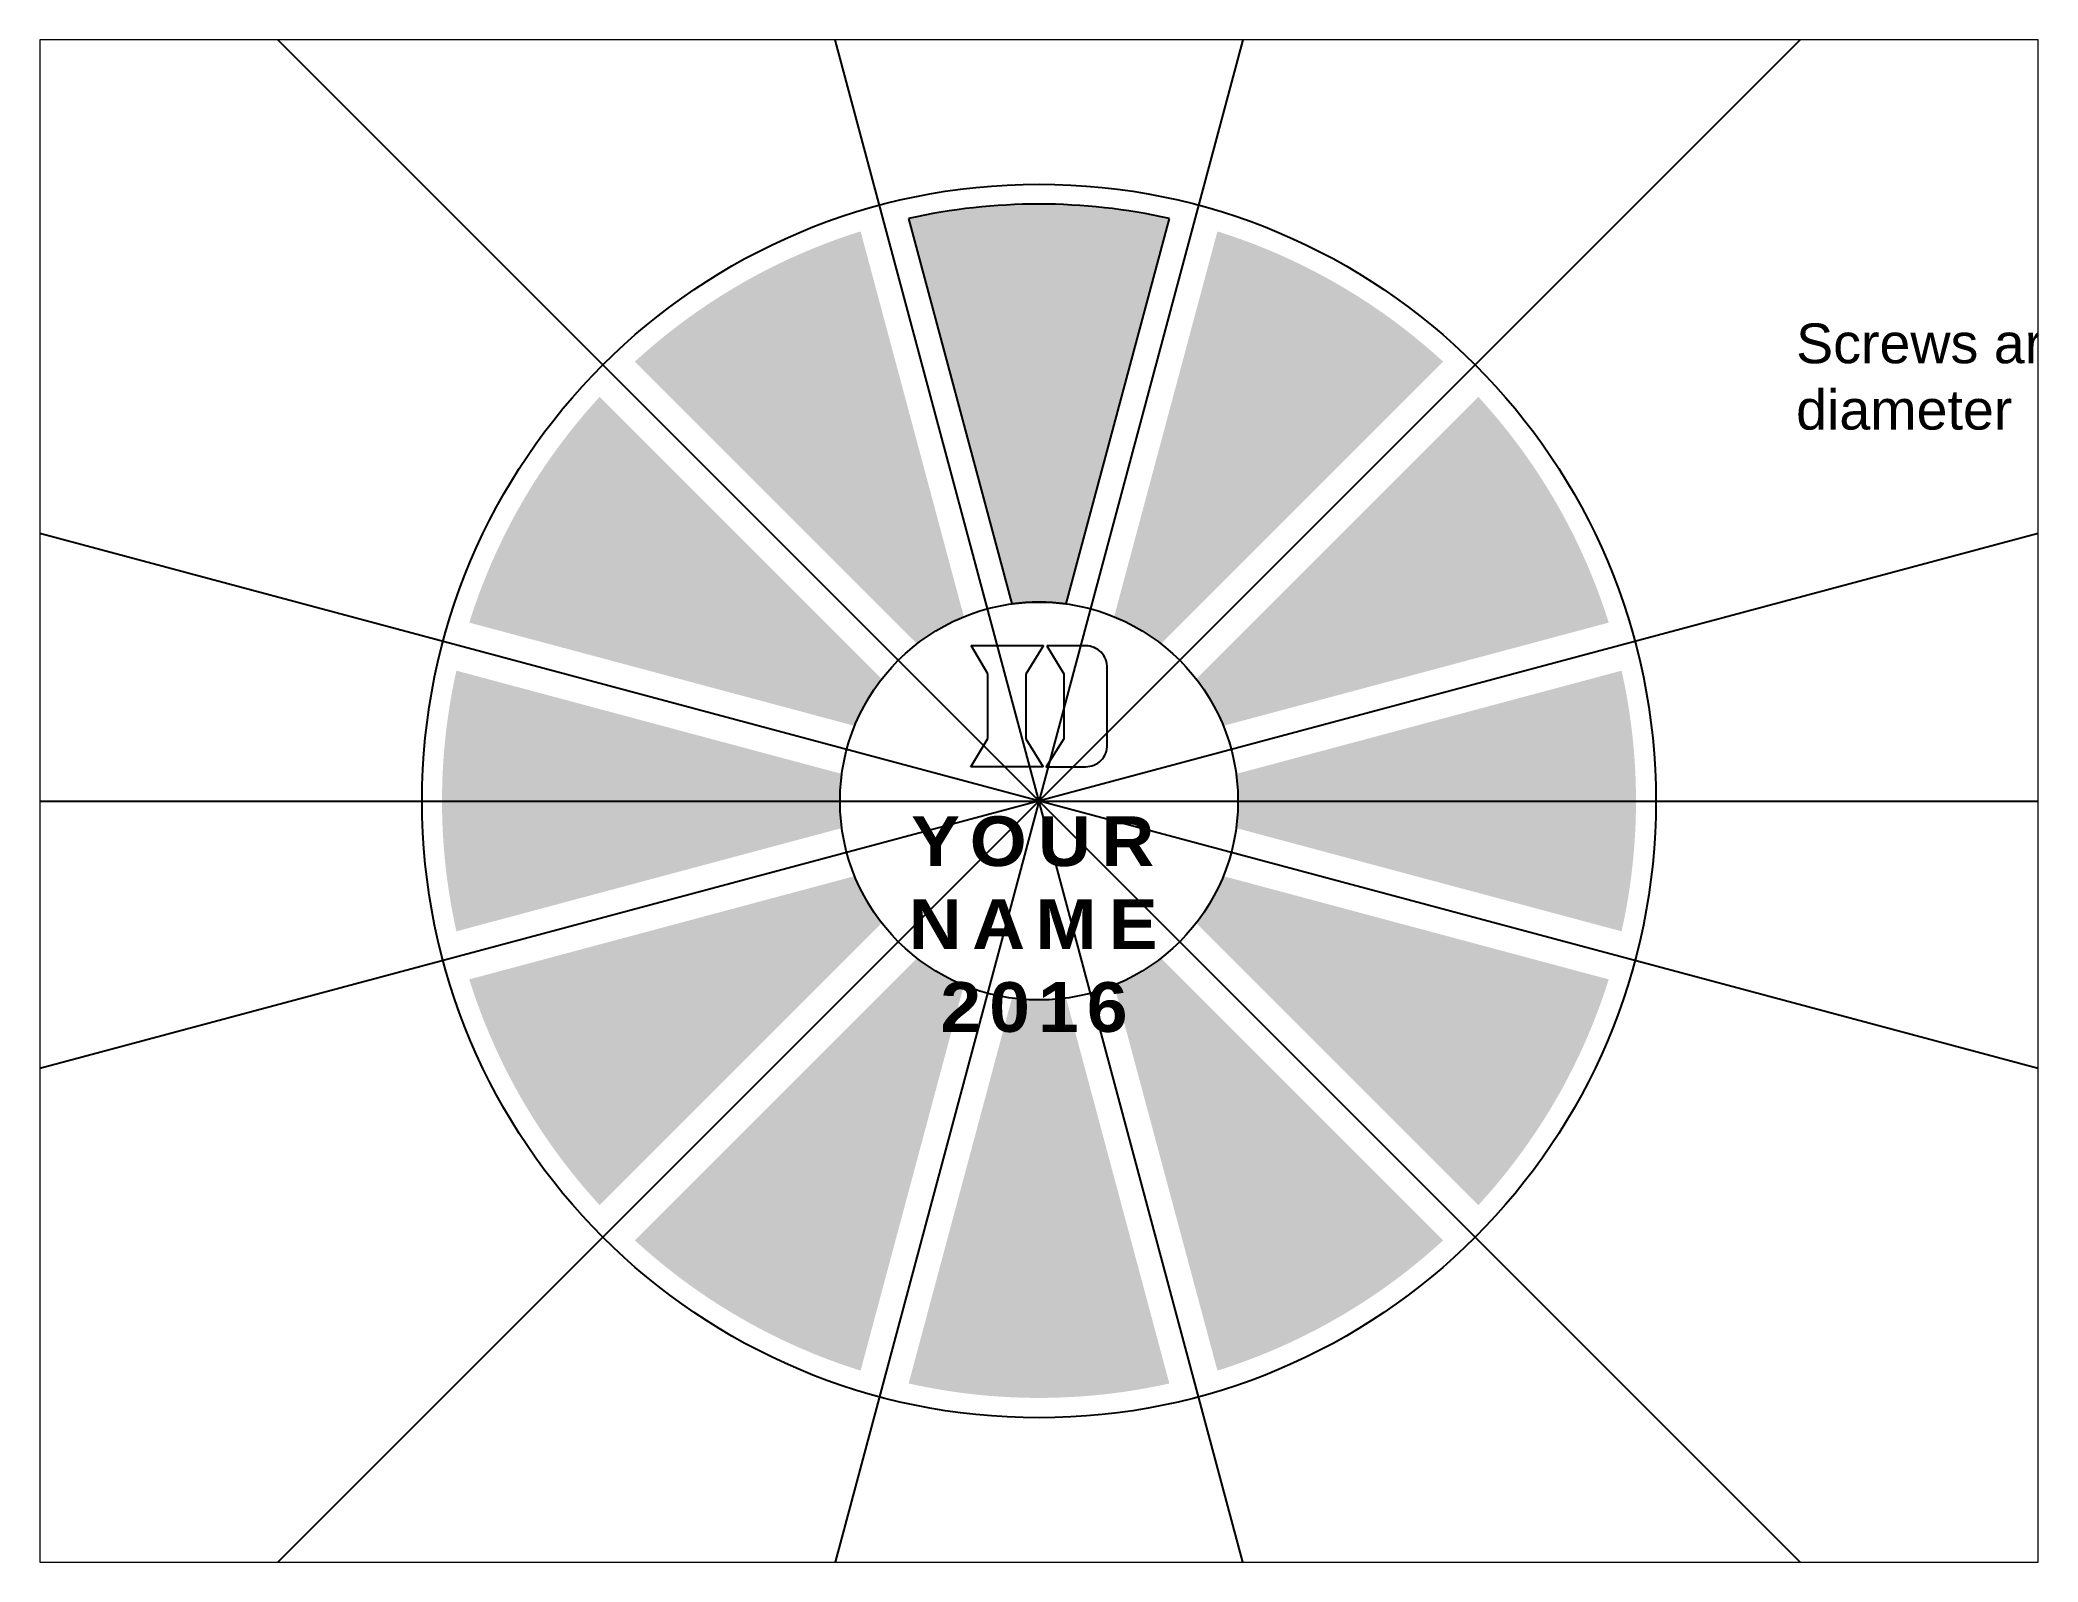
# Paper-space layout 'Sheet1' of a CAD drawing. Header units: inches. Extents: x 1.05 to 9.45, y 0.8 to 7.2.
# The model-space entities are those that its viewports show. They can reach past a viewport. Long polylines and large blocks are cut down to what shows.
import ezdxf

# ---------------------------------------------------------------- set-up
doc = ezdxf.new("R2010")
doc.units = ezdxf.units.IN
doc.header["$MEASUREMENT"] = 0
doc.styles.get("Standard").update_dxf_attribs({"font": 'arial.ttf'})

msp = doc.modelspace()

# ---------------------------------------------------------------- hatches: boundary and pattern name
h = msp.add_hatch(color=256)
h.set_gradient(color1=(0, 255, 0), color2=(0, 255, 0))
edge = h.paths.add_edge_path()
edge.add_line((-0.5240336850392759, 2.342090667959752), (-0.1088386657436371, 0.7925617608988875))
edge.add_arc((0, 0), 0.8, 82.18075578145817, 97.81924421854171, ccw=False)
edge.add_line((0.1088386657436374, 0.7925617608988873), (0.5240336850392769, 2.342090667959752))
edge.add_arc((0, 0), 2.4, 77.38801546326876, 102.6119845367312)
h = msp.add_hatch(color=256)
h.set_gradient(color1=(0, 255, 0), color2=(0, 255, 0))
edge = h.paths.add_edge_path()
edge.add_line((-1.624871817662662, 1.766293173899973), (-0.4905379298974364, 0.6319592861347465))
edge.add_arc((0, 0), 0.8, 112.18075578145829, 127.81924421854171, ccw=False)
edge.add_line((-0.3020238310014505, 0.7407979518783834), (-0.7172188502970887, 2.290326858939248))
edge.add_arc((0, 0), 2.4, 107.3880154632688, 132.6119845367312)
h = msp.add_hatch(color=256)
h.set_gradient(color1=(0, 255, 0), color2=(0, 255, 0))
edge = h.paths.add_edge_path()
edge.add_line((0.7172188502970911, 2.290326858939248), (0.3020238310014512, 0.7407979518783832))
edge.add_arc((0, 0), 0.8, 52.180755781458174, 67.81924421854171, ccw=False)
edge.add_line((0.4905379298974371, 0.6319592861347456), (1.624871817662664, 1.76629317389997))
edge.add_arc((0, 0), 2.4, 47.38801546326872, 72.61198453673119)
h = msp.add_hatch(color=256)
h.set_gradient(color1=(0, 255, 0), color2=(0, 255, 0))
edge = h.paths.add_edge_path()
edge.add_line((-2.290326858939248, 0.7172188502970901), (-0.7407979518783834, 0.3020238310014509))
edge.add_arc((0, 0), 0.8, 142.1807557814582, 157.8192442185417, ccw=False)
edge.add_line((-0.6319592861347458, 0.4905379298974369), (-1.766293173899971, 1.624871817662663))
edge.add_arc((0, 0), 2.4, 137.3880154632687, 162.6119845367312)
h = msp.add_hatch(color=256)
h.set_gradient(color1=(0, 255, 0), color2=(0, 255, 0))
edge = h.paths.add_edge_path()
edge.add_line((1.766293173899974, 1.624871817662661), (0.6319592861347467, 0.4905379298974362))
edge.add_arc((0, 0), 0.8, 22.180755781458174, 37.81924421854171, ccw=False)
edge.add_line((0.7407979518783835, 0.3020238310014499), (2.290326858939248, 0.7172188502970867))
edge.add_arc((0, 0), 2.4, 17.3880154632687, 42.61198453673117)
h = msp.add_hatch(color=256)
h.set_gradient(color1=(0, 255, 0), color2=(0, 255, 0))
edge = h.paths.add_edge_path()
edge.add_line((-2.342090667959752, -0.5240336850392757), (-0.7925617608988873, -0.108838665743637))
edge.add_arc((0, 0), 0.8, 172.1807557814583, 187.8192442185417, ccw=False)
edge.add_line((-0.7925617608988873, 0.1088386657436375), (-2.342090667959751, 0.524033685039277))
edge.add_arc((0, 0), 2.4, 167.3880154632687, 192.6119845367312)
h = msp.add_hatch(color=256)
h.set_gradient(color1=(0, 255, 0), color2=(0, 255, 0))
edge = h.paths.add_edge_path()
edge.add_line((2.342090667959752, 0.5240336850392755), (0.7925617608988873, 0.1088386657436369))
edge.add_arc((0, 0), 0.8, -7.819244218541826, 7.819244218541712, ccw=False)
edge.add_line((0.7925617608988873, -0.1088386657436376), (2.342090667959751, -0.5240336850392774))
edge.add_arc((0, 0), 2.4, 347.3880154632687, 372.6119845367312)
h = msp.add_hatch(color=256)
h.set_gradient(color1=(0, 255, 0), color2=(0, 255, 0))
edge = h.paths.add_edge_path()
edge.add_line((-1.766293173899973, -1.624871817662662), (-0.6319592861347463, -0.4905379298974364))
edge.add_arc((0, 0), 0.8, 202.1807557814583, 217.8192442185417, ccw=False)
edge.add_line((-0.7407979518783834, -0.3020238310014503), (-2.290326858939248, -0.717218850297088))
edge.add_arc((0, 0), 2.4, 197.3880154632688, 222.6119845367312)
h = msp.add_hatch(color=256)
h.set_gradient(color1=(0, 255, 0), color2=(0, 255, 0))
edge = h.paths.add_edge_path()
edge.add_line((2.290326858939248, -0.7172188502970911), (0.7407979518783832, -0.3020238310014512))
edge.add_arc((0, 0), 0.8, 322.1807557814582, 337.81924421854166, ccw=False)
edge.add_line((0.6319592861347456, -0.4905379298974371), (1.76629317389997, -1.624871817662664))
edge.add_arc((0, 0), 2.4, 317.3880154632687, 342.6119845367312)
h = msp.add_hatch(color=256)
h.set_gradient(color1=(0, 255, 0), color2=(0, 255, 0))
edge = h.paths.add_edge_path()
edge.add_line((-0.7172188502970906, -2.290326858939248), (-0.302023831001451, -0.7407979518783834))
edge.add_arc((0, 0), 0.8, 232.1807557814582, 247.8192442185417, ccw=False)
edge.add_line((-0.4905379298974371, -0.6319592861347457), (-1.624871817662664, -1.766293173899971))
edge.add_arc((0, 0), 2.4, 227.3880154632687, 252.6119845367312)
h = msp.add_hatch(color=256)
h.set_gradient(color1=(0, 255, 0), color2=(0, 255, 0))
edge = h.paths.add_edge_path()
edge.add_line((1.624871817662662, -1.766293173899973), (0.4905379298974364, -0.6319592861347463))
edge.add_arc((0, 0), 0.8, 292.18075578145823, 307.81924421854166, ccw=False)
edge.add_line((0.3020238310014502, -0.7407979518783834), (0.7172188502970878, -2.290326858939248))
edge.add_arc((0, 0), 2.4, 287.3880154632687, 312.6119845367311)
h = msp.add_hatch(color=256)
h.set_gradient(color1=(0, 255, 0), color2=(0, 255, 0))
edge = h.paths.add_edge_path()
edge.add_line((0.5240336850392756, -2.342090667959752), (0.108838665743637, -0.7925617608988873))
edge.add_arc((0, 0), 0.8, 262.18075578145823, 277.8192442185417, ccw=False)
edge.add_line((-0.1088386657436375, -0.7925617608988873), (-0.5240336850392773, -2.342090667959751))
edge.add_arc((0, 0), 2.4, 257.3880154632687, 282.6119845367312)

# ---------------------------------------------------------------- linework, layer by layer
for p, q in [((-0.5240336850392759, 2.342090667959752), (-0.1088386657436371, 0.7925617608988875)), ((0.1088386657436374, 0.7925617608988873), (0.5240336850392769, 2.342090667959752))]:
    msp.add_line(p, q)
at = {"color": 3}
for p, q in [((-0.2728843679491738, 0.6255218135684272), (0.01751194102552319, 0.6255218135684272)), ((-0.2056818706404064, 0.510882259335824), (-0.2728843679491738, 0.6255218135684272)), ((0.01751194102552319, 0.6255218135684272), (-0.05282913166360234, 0.5095645633101615)), ((-0.2056818706404064, 0.2512961422803889), (-0.2056818706404064, 0.510882259335824)), ((-0.05282913166360234, 0.5095645633101615), (-0.05282913166360234, 0.249978446254727)), ((-0.274202063974836, 0.1379742840734481), (-0.2056818706404064, 0.2512961422803889)), ((-0.05282913166360234, 0.249978446254727), (0.01669217228106377, 0.1376315295088864)), ((0.01669217228106377, 0.1376315295088864), (-0.274202063974836, 0.1379742840734481))]:
    msp.add_line(p, q, dxfattribs=at)
at = {"color": 7}
for direction in [(-0.7071067811865475, 0.7071067811865476), (-0.7071067811865477, -0.7071067811865475), (-0.2588190451025207, 0.9659258262890683), (-0.2588190451025212, -0.9659258262890682), (-0.9659258262890683, -0.2588190451025206), (-0.9659258262890682, 0.258819045102521)]:
    msp.add_xline((0, 0), direction, dxfattribs=at)
msp.add_xline((7.600000000000001, 0), (1, 0))
at = {"color": 3}
for points in [[(0.03162857764437375, 0.6243148515724753), (0.09972603182447386, 0.511765066590545), (0.09990742163633064, 0.2495217669201046), (0.02920065909612813, 0.1376315295088864), (0.1873534380310468, 0.137741323413511)], [(0.1872099713837643, 0.6242503454957389), (0.03162857764437375, 0.6243148515724753)], [(0.2741893697948771, 0.2260748005389579), (0.2741685818979139, 0.2302130058697953), (0.2741431169353103, 0.5344897280121724)]]:
    msp.add_lwpolyline(points, dxfattribs=at)
msp.add_lwpolyline([(0, 0), (0, 0), (0, 0)])
at = {"color": 1}
msp.add_circle((0, 0), 2.48, dxfattribs=at)
msp.add_circle((0, 0), 0.8)
for radius, start, end in [(2.4, 77.38801546326876, 102.6119845367312), (0.8, 82.18075578145827, 97.81924421854171)]:
    msp.add_arc((0, 0), radius, start, end)
at = {"color": 3}
for centre, radius, start, end in [((0.1872099713837643, 0.5372726670646828), 0.08697767843105605, 358.1664504743795, 90), ((0.1873534380310468, 0.2245899493573004), 0.08684862594378946, 270, 0.979633819715789)]:
    msp.add_arc(centre, radius, start, end, dxfattribs=at)

# ---------------------------------------------------------------- texts
at = {"insert": (3.043603385681124, 1.920063894756222), "char_height": 0.16, "width": 2.35674566037736, "attachment_point": 1}
msp.add_mtext('{Screws are .16 inch diameter}', dxfattribs=at)
at = {"color": 3, "insert": (-0.6846939904933438, -0.0615778356698784), "char_height": 0.2, "width": 1.36163218722462, "attachment_point": 1}
msp.add_mtext('{\\pxqc;\\fAgency FB|b1|i0|c0|p0;\\T1.2;\\W1.1;YOUR NAME\\P2016}', dxfattribs=at)

psp = doc.layouts.new('Sheet1')

# ---------------------------------------------------------------- viewports
at = {"layer": '0'}
psp.add_viewport(center=(5.25, 4), size=(8.4, 6.4), view_center_point=(0, 0), view_height=6.12, dxfattribs=at)

doc.saveas('drawing.dxf')
